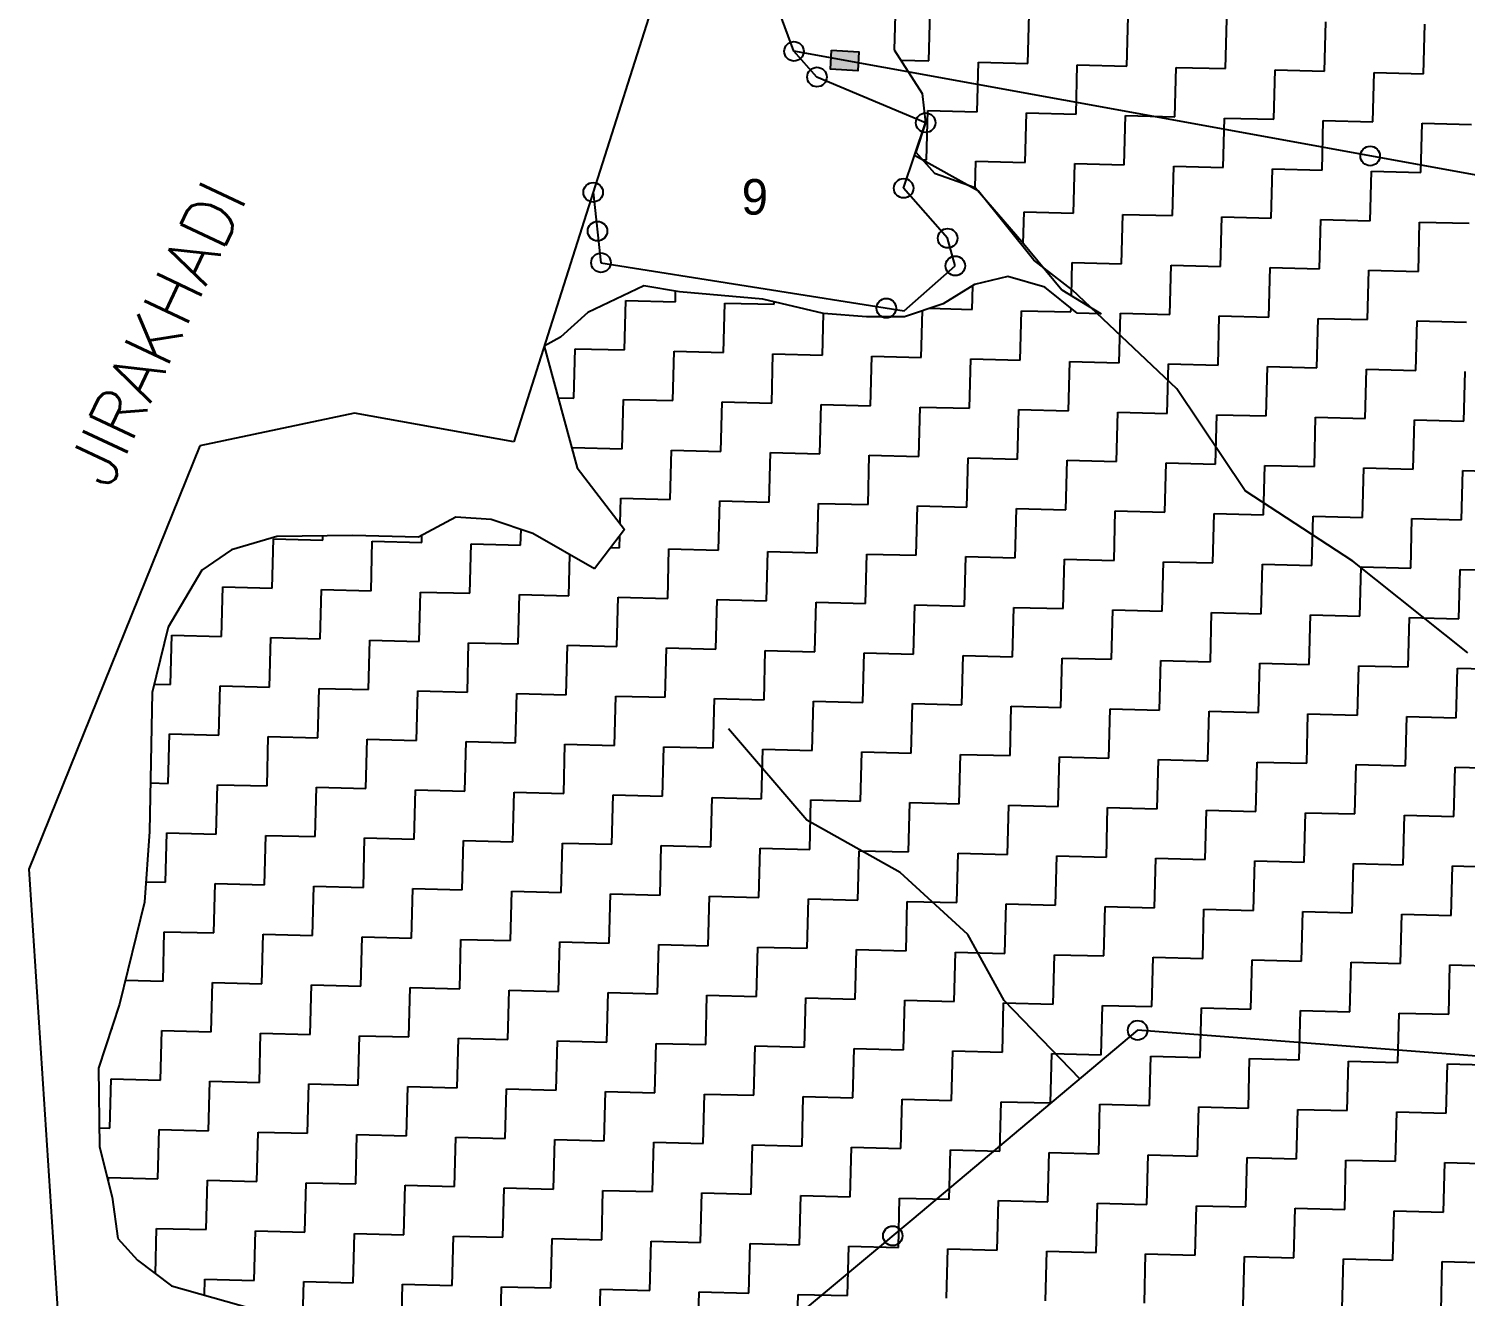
# Model space of a CAD drawing. Header units: metres. Extents: x 295068 to 298038, y 2018465 to 2021372.
# Drawn here: x 295095.9 to 295460.9, y 2019551.6 to 2019873.8 of the extents above; entities that cross this region are included whole.
import ezdxf
from ezdxf.enums import TextEntityAlignment as Align

# ---------------------------------------------------------------- set-up
doc = ezdxf.new("R2010")
doc.units = ezdxf.units.M
doc.header["$MEASUREMENT"] = 0
for name, color, linetype in [('LINE_WATER', 4, 'Continuous'), ('POLY_HATCH', 12, 'Continuous'), ('POLY_PARCEL', 6, 'Continuous'), ('TEXT_MAPOUT', 7, 'Continuous'), ('TEXT_PARCEL', 7, 'Continuous'), ('V_BOUND_LINE', 7, 'Continuous')]:
    doc.layers.add(name, color=color, linetype=linetype)
doc.styles.get("Standard").update_dxf_attribs({"font": 'simplex.shx'})
doc.styles.add('TEXT_MAP', font='', dxfattribs={"height": 2.5})
doc.styles.get('TEXT_MAP').set_extended_font_data('Kruti Dev 050')

msp = doc.modelspace()

# ---------------------------------------------------------------- hatches: boundary and pattern name
msp.add_hatch(color=256).paths.add_polyline_path([(295306.56, 2019863.11), (295306.84, 2019867.95), (295299.86, 2019868.36), (295299.57, 2019863.53)])

# ---------------------------------------------------------------- linework, layer by layer
msp.add_lwpolyline([(295299.86, 2019868.36), (295306.84, 2019867.95), (295306.56, 2019863.11), (295299.57, 2019863.53)], close=True)
for centre in [(295290.33, 2019868.07), (295296.17, 2019861.54), (295323.77, 2019849.92), (295436.76, 2019841.47), (295239.3, 2019832.24), (295318.18, 2019833.27), (295240.39, 2019822.37), (295329.38, 2019820.56), (295241.28, 2019814.35), (295331.32, 2019813.55), (295313.78, 2019802.79), (295377.65, 2019619.23), (295315.43, 2019566.98)]:
    msp.add_circle(centre, 2.48)
at = {"layer": 'LINE_WATER'}
for p, q in [((295337.18, 2019832.55), (295320.98, 2019841.59)), ((295351.31, 2019814.97), (295337.18, 2019832.55)), ((295361.06, 2019807.44), (295351.31, 2019814.97)), ((295387.58, 2019782.26), (295361.06, 2019807.44)), ((295404.95, 2019756.38), (295387.58, 2019782.26)), ((295432.32, 2019738.47), (295404.95, 2019756.38)), ((295461.55, 2019715.2), (295432.32, 2019738.47)), ((295293.59, 2019672.64), (295273.71, 2019695.88)), ((295317.28, 2019659.34), (295293.59, 2019672.64)), ((295334.51, 2019643.56), (295317.28, 2019659.34)), ((295343.75, 2019626.84), (295334.51, 2019643.56)), ((295362.99, 2019606.91), (295343.75, 2019626.84))]:
    msp.add_line(p, q, dxfattribs=at)
at = {"layer": 'POLY_HATCH'}
for p, q in [((295316.12, 2019880.17), (295315.82, 2019868.48)), ((295315.82, 2019868.48), (295322.92, 2019857.35)), ((295322.92, 2019857.35), (295323.77, 2019849.92)), ((295323.77, 2019849.92), (295321.26, 2019842.44)), ((295321.26, 2019842.44), (295326, 2019837.06)), ((295326, 2019837.06), (295336.35, 2019833.48)), ((295336.35, 2019833.48), (295348.23, 2019819.69)), ((295348.23, 2019819.69), (295358.36, 2019807.47)), ((295344.69, 2019810.87), (295336.22, 2019808.8)), ((295354.04, 2019808.09), (295344.69, 2019810.87)), ((295252.13, 2019808.42), (295237.94, 2019801.66)), ((295261.27, 2019806.92), (295252.13, 2019808.42)), ((295282.37, 2019805.1), (295261.27, 2019806.92)), ((295336.22, 2019808.8), (295328.2, 2019803.92)), ((295362.28, 2019801.51), (295354.04, 2019808.09)), ((295358.36, 2019807.47), (295368.39, 2019801.35)), ((295297.81, 2019801.39), (295282.37, 2019805.1)), ((295328.2, 2019803.92), (295318.43, 2019800.61)), ((295237.94, 2019801.66), (295231.02, 2019795.39)), ((295308.75, 2019800.6), (295297.81, 2019801.39)), ((295318.43, 2019800.61), (295308.75, 2019800.6)), ((295368.39, 2019801.35), (295362.28, 2019801.51)), ((295231.02, 2019795.39), (295226.86, 2019793.14)), ((295226.86, 2019793.14), (295231.77, 2019775.01)), ((295231.77, 2019775.01), (295235.26, 2019762.19)), ((295235.26, 2019762.19), (295247.29, 2019746.52)), ((295204.43, 2019749.67), (295194.89, 2019744.6)), ((295213.41, 2019749.03), (295204.43, 2019749.67)), ((295223.95, 2019745.49), (295213.41, 2019749.03)), ((295158.9, 2019744.71), (295147.36, 2019741.33)), ((295178.13, 2019745.03), (295158.9, 2019744.71)), ((295194.89, 2019744.6), (295178.13, 2019745.03)), ((295239.67, 2019736.5), (295223.95, 2019745.49)), ((295247.29, 2019746.52), (295239.67, 2019736.5)), ((295147.36, 2019741.33), (295139.86, 2019736.22)), ((295139.86, 2019736.22), (295131.31, 2019721.73)), ((295131.31, 2019721.73), (295127.2, 2019705.09)), ((295127.2, 2019705.09), (295126.57, 2019669.75)), ((295126.57, 2019669.75), (295125.29, 2019651.81)), ((295125.29, 2019651.81), (295118.9, 2019625.83)), ((295118.9, 2019625.83), (295113.57, 2019609.63)), ((295113.57, 2019609.63), (295113.87, 2019589.6)), ((295113.87, 2019589.6), (295117.08, 2019576.84)), ((295117.08, 2019576.84), (295118.52, 2019566.3)), ((295118.52, 2019566.3), (295123.49, 2019560.77)), ((295123.49, 2019560.77), (295132.14, 2019554.3)), ((295132.14, 2019554.3), (295156.41, 2019547.43))]:
    msp.add_line(p, q, dxfattribs=at)
at = {"layer": 'POLY_HATCH', "linetype": 'Continuous'}
for p, q in [((295324.63, 2019865.62), (295324.96, 2019878.19)), ((295349.77, 2019864.98), (295350.09, 2019877.54)), ((295374.9, 2019864.33), (295375.23, 2019876.89)), ((295400.03, 2019863.68), (295400.36, 2019876.25)), ((295425.17, 2019863.03), (295425.49, 2019875.6)), ((295450.3, 2019862.38), (295450.63, 2019874.95)), ((295317.52, 2019865.81), (295324.63, 2019865.62)), ((295336.88, 2019852.73), (295337.2, 2019865.3)), ((295337.2, 2019865.3), (295349.77, 2019864.98)), ((295362.01, 2019852.09), (295362.33, 2019864.65)), ((295362.33, 2019864.65), (295374.9, 2019864.33)), ((295387.14, 2019851.44), (295387.47, 2019864)), ((295387.47, 2019864), (295400.03, 2019863.68)), ((295412.28, 2019850.79), (295412.6, 2019863.36)), ((295412.6, 2019863.36), (295425.17, 2019863.03)), ((295437.41, 2019850.14), (295437.73, 2019862.71)), ((295437.73, 2019862.71), (295450.3, 2019862.38)), ((295323.99, 2019840.49), (295324.31, 2019853.06)), ((295324.31, 2019853.06), (295336.88, 2019852.73)), ((295349.12, 2019839.84), (295349.44, 2019852.41)), ((295349.44, 2019852.41), (295362.01, 2019852.09)), ((295374.25, 2019839.19), (295374.58, 2019851.76)), ((295374.58, 2019851.76), (295387.14, 2019851.44)), ((295399.39, 2019838.55), (295399.71, 2019851.11)), ((295399.71, 2019851.11), (295412.28, 2019850.79)), ((295424.52, 2019837.9), (295424.84, 2019850.46)), ((295424.84, 2019850.46), (295437.41, 2019850.14)), ((295449.65, 2019837.25), (295449.98, 2019849.82)), ((295449.98, 2019849.82), (295462.54, 2019849.49)), ((295322.95, 2019840.52), (295323.99, 2019840.49)), ((295336.38, 2019833.45), (295336.55, 2019840.17)), ((295336.55, 2019840.17), (295349.12, 2019839.84)), ((295361.36, 2019826.95), (295361.69, 2019839.52)), ((295361.69, 2019839.52), (295374.25, 2019839.19)), ((295386.5, 2019826.3), (295386.82, 2019838.87)), ((295386.82, 2019838.87), (295399.39, 2019838.55)), ((295411.63, 2019825.66), (295411.95, 2019838.22)), ((295411.95, 2019838.22), (295424.52, 2019837.9)), ((295436.76, 2019825.01), (295437.09, 2019837.57)), ((295437.09, 2019837.57), (295449.65, 2019837.25)), ((295348.59, 2019819.25), (295348.8, 2019827.28)), ((295348.8, 2019827.28), (295361.36, 2019826.95)), ((295373.6, 2019814.06), (295373.93, 2019826.63)), ((295373.93, 2019826.63), (295386.5, 2019826.3)), ((295398.74, 2019813.41), (295399.06, 2019825.98)), ((295399.06, 2019825.98), (295411.63, 2019825.66)), ((295423.87, 2019812.76), (295424.2, 2019825.33)), ((295424.2, 2019825.33), (295436.76, 2019825.01)), ((295449, 2019812.12), (295449.33, 2019824.68)), ((295449.33, 2019824.68), (295461.9, 2019824.36)), ((295360.82, 2019805.97), (295361.04, 2019814.39)), ((295361.04, 2019814.39), (295373.6, 2019814.06)), ((295385.85, 2019801.17), (295386.17, 2019813.74)), ((295386.17, 2019813.74), (295398.74, 2019813.41)), ((295410.98, 2019800.52), (295411.3, 2019813.09)), ((295411.3, 2019813.09), (295423.87, 2019812.76)), ((295436.11, 2019799.87), (295436.44, 2019812.44)), ((295436.44, 2019812.44), (295449, 2019812.12)), ((295260.18, 2019804.41), (295260.25, 2019807.08)), ((295335.58, 2019802.47), (295335.74, 2019808.5)), ((295247.29, 2019792.17), (295247.61, 2019804.74)), ((295247.61, 2019804.74), (295260.18, 2019804.41)), ((295272.42, 2019791.52), (295272.75, 2019804.09)), ((295272.75, 2019804.09), (295285.31, 2019803.76)), ((295285.31, 2019803.76), (295285.33, 2019804.39)), ((295297.56, 2019790.87), (295297.83, 2019801.39)), ((295322.69, 2019790.22), (295323, 2019802.15)), ((295324.74, 2019802.75), (295335.58, 2019802.47)), ((295347.82, 2019789.58), (295348.15, 2019802.14)), ((295348.15, 2019802.14), (295360.71, 2019801.82)), ((295360.71, 2019801.82), (295360.74, 2019802.74)), ((295372.96, 2019788.93), (295373.28, 2019801.49)), ((295373.28, 2019801.49), (295385.85, 2019801.17)), ((295398.09, 2019788.28), (295398.41, 2019800.85)), ((295398.41, 2019800.85), (295410.98, 2019800.52)), ((295423.22, 2019787.63), (295423.55, 2019800.2)), ((295423.55, 2019800.2), (295436.11, 2019799.87)), ((295448.36, 2019786.98), (295448.68, 2019799.55)), ((295448.68, 2019799.55), (295461.25, 2019799.23)), ((295234.4, 2019779.93), (295234.72, 2019792.49)), ((295234.72, 2019792.49), (295247.29, 2019792.17)), ((295259.53, 2019779.28), (295259.86, 2019791.84)), ((295259.86, 2019791.84), (295272.42, 2019791.52)), ((295284.67, 2019778.63), (295284.99, 2019791.2)), ((295284.99, 2019791.2), (295297.56, 2019790.87)), ((295309.8, 2019777.98), (295310.12, 2019790.55)), ((295310.12, 2019790.55), (295322.69, 2019790.22)), ((295334.93, 2019777.33), (295335.26, 2019789.9)), ((295335.26, 2019789.9), (295347.82, 2019789.58)), ((295360.07, 2019776.69), (295360.39, 2019789.25)), ((295360.39, 2019789.25), (295372.96, 2019788.93)), ((295385.2, 2019776.04), (295385.52, 2019788.6)), ((295385.52, 2019788.6), (295398.09, 2019788.28)), ((295410.33, 2019775.39), (295410.66, 2019787.96)), ((295410.66, 2019787.96), (295423.22, 2019787.63)), ((295435.47, 2019774.74), (295435.79, 2019787.31)), ((295435.79, 2019787.31), (295448.36, 2019786.98)), ((295460.6, 2019774.09), (295460.92, 2019786.66)), ((295230.41, 2019780.03), (295234.4, 2019779.93)), ((295246.64, 2019767.04), (295246.97, 2019779.6)), ((295246.97, 2019779.6), (295259.53, 2019779.28)), ((295271.77, 2019766.39), (295272.1, 2019778.95)), ((295272.1, 2019778.95), (295284.67, 2019778.63)), ((295296.91, 2019765.74), (295297.23, 2019778.31)), ((295297.23, 2019778.31), (295309.8, 2019777.98)), ((295322.04, 2019765.09), (295322.37, 2019777.66)), ((295322.37, 2019777.66), (295334.93, 2019777.33)), ((295347.17, 2019764.44), (295347.5, 2019777.01)), ((295347.5, 2019777.01), (295360.07, 2019776.69)), ((295372.31, 2019763.79), (295372.63, 2019776.36)), ((295372.63, 2019776.36), (295385.2, 2019776.04)), ((295397.44, 2019763.15), (295397.77, 2019775.71)), ((295397.77, 2019775.71), (295410.33, 2019775.39)), ((295422.58, 2019762.5), (295422.9, 2019775.06)), ((295422.9, 2019775.06), (295435.47, 2019774.74)), ((295447.71, 2019761.85), (295448.03, 2019774.42)), ((295448.03, 2019774.42), (295460.6, 2019774.09)), ((295234.06, 2019766.62), (295234.07, 2019767.36)), ((295234.07, 2019767.36), (295246.64, 2019767.04)), ((295258.88, 2019754.14), (295259.21, 2019766.71)), ((295259.21, 2019766.71), (295271.77, 2019766.39)), ((295284.02, 2019753.5), (295284.34, 2019766.06)), ((295284.34, 2019766.06), (295296.91, 2019765.74)), ((295309.15, 2019752.85), (295309.47, 2019765.41)), ((295309.47, 2019765.41), (295322.04, 2019765.09)), ((295334.28, 2019752.2), (295334.61, 2019764.77)), ((295334.61, 2019764.77), (295347.17, 2019764.44)), ((295359.42, 2019751.55), (295359.74, 2019764.12)), ((295359.74, 2019764.12), (295372.31, 2019763.79)), ((295384.55, 2019750.9), (295384.87, 2019763.47)), ((295384.87, 2019763.47), (295397.44, 2019763.15)), ((295409.68, 2019750.26), (295410.01, 2019762.82)), ((295410.01, 2019762.82), (295422.58, 2019762.5)), ((295434.82, 2019749.61), (295435.14, 2019762.17)), ((295435.14, 2019762.17), (295447.71, 2019761.85)), ((295459.95, 2019748.96), (295460.28, 2019761.53)), ((295460.28, 2019761.53), (295472.84, 2019761.2)), ((295246.15, 2019748.01), (295246.32, 2019754.47)), ((295246.32, 2019754.47), (295258.88, 2019754.14)), ((295271.13, 2019741.25), (295271.45, 2019753.82)), ((295271.45, 2019753.82), (295284.02, 2019753.5)), ((295296.26, 2019740.61), (295296.58, 2019753.17)), ((295296.58, 2019753.17), (295309.15, 2019752.85)), ((295321.39, 2019739.96), (295321.72, 2019752.52)), ((295321.72, 2019752.52), (295334.28, 2019752.2)), ((295346.53, 2019739.31), (295346.85, 2019751.88)), ((295346.85, 2019751.88), (295359.42, 2019751.55)), ((295371.66, 2019738.66), (295371.98, 2019751.23)), ((295371.98, 2019751.23), (295384.55, 2019750.9)), ((295396.79, 2019738.01), (295397.12, 2019750.58)), ((295397.12, 2019750.58), (295409.68, 2019750.26)), ((295421.93, 2019737.36), (295422.25, 2019749.93)), ((295422.25, 2019749.93), (295434.82, 2019749.61)), ((295447.06, 2019736.72), (295447.38, 2019749.28)), ((295447.38, 2019749.28), (295459.95, 2019748.96)), ((295170.59, 2019743.85), (295170.62, 2019744.91)), ((295195.73, 2019743.2), (295195.77, 2019745.07)), ((295220.86, 2019742.55), (295220.96, 2019746.49)), ((295245.99, 2019741.9), (295246.07, 2019744.91)), ((295157.7, 2019731.6), (295158.03, 2019744.17)), ((295158.03, 2019744.17), (295170.59, 2019743.85)), ((295182.84, 2019730.96), (295183.16, 2019743.52)), ((295183.16, 2019743.52), (295195.73, 2019743.2)), ((295207.97, 2019730.31), (295208.29, 2019742.87)), ((295208.29, 2019742.87), (295220.86, 2019742.55)), ((295243.82, 2019741.96), (295245.99, 2019741.9)), ((295258.24, 2019729.01), (295258.56, 2019741.58)), ((295258.56, 2019741.58), (295271.13, 2019741.25)), ((295283.37, 2019728.36), (295283.69, 2019740.93)), ((295283.69, 2019740.93), (295296.26, 2019740.61)), ((295233.1, 2019729.66), (295233.37, 2019740.1)), ((295308.5, 2019727.71), (295308.83, 2019740.28)), ((295308.83, 2019740.28), (295321.39, 2019739.96)), ((295333.64, 2019727.07), (295333.96, 2019739.63)), ((295333.96, 2019739.63), (295346.53, 2019739.31)), ((295358.77, 2019726.42), (295359.09, 2019738.99)), ((295359.09, 2019738.99), (295371.66, 2019738.66)), ((295383.9, 2019725.77), (295384.23, 2019738.34)), ((295384.23, 2019738.34), (295396.79, 2019738.01)), ((295409.04, 2019725.12), (295409.36, 2019737.69)), ((295409.36, 2019737.69), (295421.93, 2019737.36)), ((295434.17, 2019724.47), (295434.49, 2019737.04)), ((295434.49, 2019737.04), (295447.06, 2019736.72)), ((295459.3, 2019723.83), (295459.63, 2019736.39)), ((295459.63, 2019736.39), (295472.19, 2019736.07)), ((295144.81, 2019719.36), (295145.14, 2019731.93)), ((295145.14, 2019731.93), (295157.7, 2019731.6)), ((295169.94, 2019718.71), (295170.27, 2019731.28)), ((295170.27, 2019731.28), (295182.84, 2019730.96)), ((295195.08, 2019718.06), (295195.4, 2019730.63)), ((295195.4, 2019730.63), (295207.97, 2019730.31)), ((295220.21, 2019717.42), (295220.54, 2019729.98)), ((295220.54, 2019729.98), (295233.1, 2019729.66)), ((295245.34, 2019716.77), (295245.67, 2019729.34)), ((295245.67, 2019729.34), (295258.24, 2019729.01)), ((295270.48, 2019716.12), (295270.8, 2019728.69)), ((295270.8, 2019728.69), (295283.37, 2019728.36)), ((295295.61, 2019715.47), (295295.94, 2019728.04)), ((295295.94, 2019728.04), (295308.5, 2019727.71)), ((295320.74, 2019714.82), (295321.07, 2019727.39)), ((295321.07, 2019727.39), (295333.64, 2019727.07)), ((295345.88, 2019714.18), (295346.2, 2019726.74)), ((295346.2, 2019726.74), (295358.77, 2019726.42)), ((295371.01, 2019713.53), (295371.34, 2019726.09)), ((295371.34, 2019726.09), (295383.9, 2019725.77)), ((295396.15, 2019712.88), (295396.47, 2019725.45)), ((295396.47, 2019725.45), (295409.04, 2019725.12)), ((295421.28, 2019712.23), (295421.6, 2019724.8)), ((295421.6, 2019724.8), (295434.17, 2019724.47)), ((295446.41, 2019711.58), (295446.74, 2019724.15)), ((295446.74, 2019724.15), (295459.3, 2019723.83)), ((295131.92, 2019707.12), (295132.24, 2019719.69)), ((295132.24, 2019719.69), (295144.81, 2019719.36)), ((295157.05, 2019706.47), (295157.38, 2019719.04)), ((295157.38, 2019719.04), (295169.94, 2019718.71)), ((295182.19, 2019705.82), (295182.51, 2019718.39)), ((295182.51, 2019718.39), (295195.08, 2019718.06)), ((295207.32, 2019705.17), (295207.64, 2019717.74)), ((295207.64, 2019717.74), (295220.21, 2019717.42)), ((295232.45, 2019704.53), (295232.78, 2019717.09)), ((295232.78, 2019717.09), (295245.34, 2019716.77)), ((295257.59, 2019703.88), (295257.91, 2019716.44)), ((295257.91, 2019716.44), (295270.48, 2019716.12)), ((295282.72, 2019703.23), (295283.04, 2019715.8)), ((295283.04, 2019715.8), (295295.61, 2019715.47)), ((295307.85, 2019702.58), (295308.18, 2019715.15)), ((295308.18, 2019715.15), (295320.74, 2019714.82)), ((295332.99, 2019701.93), (295333.31, 2019714.5)), ((295333.31, 2019714.5), (295345.88, 2019714.18)), ((295358.12, 2019701.28), (295358.45, 2019713.85)), ((295358.45, 2019713.85), (295371.01, 2019713.53)), ((295383.25, 2019700.64), (295383.58, 2019713.2)), ((295383.58, 2019713.2), (295396.15, 2019712.88)), ((295408.39, 2019699.99), (295408.71, 2019712.56)), ((295408.71, 2019712.56), (295421.28, 2019712.23)), ((295433.52, 2019699.34), (295433.85, 2019711.91)), ((295433.85, 2019711.91), (295446.41, 2019711.58)), ((295458.65, 2019698.69), (295458.98, 2019711.26)), ((295458.98, 2019711.26), (295471.55, 2019710.93)), ((295127.73, 2019707.23), (295131.92, 2019707.12)), ((295144.16, 2019694.23), (295144.49, 2019706.79)), ((295144.49, 2019706.79), (295157.05, 2019706.47)), ((295169.3, 2019693.58), (295169.62, 2019706.15)), ((295169.62, 2019706.15), (295182.19, 2019705.82)), ((295194.43, 2019692.93), (295194.75, 2019705.5)), ((295194.75, 2019705.5), (295207.32, 2019705.17)), ((295219.56, 2019692.28), (295219.89, 2019704.85)), ((295219.89, 2019704.85), (295232.45, 2019704.53)), ((295244.7, 2019691.64), (295245.02, 2019704.2)), ((295245.02, 2019704.2), (295257.59, 2019703.88)), ((295269.83, 2019690.99), (295270.15, 2019703.55)), ((295270.15, 2019703.55), (295282.72, 2019703.23)), ((295294.96, 2019690.34), (295295.29, 2019702.91)), ((295295.29, 2019702.91), (295307.85, 2019702.58)), ((295320.1, 2019689.69), (295320.42, 2019702.26)), ((295320.42, 2019702.26), (295332.99, 2019701.93)), ((295345.23, 2019689.04), (295345.55, 2019701.61)), ((295345.55, 2019701.61), (295358.12, 2019701.28)), ((295370.36, 2019688.39), (295370.69, 2019700.96)), ((295370.69, 2019700.96), (295383.25, 2019700.64)), ((295395.5, 2019687.75), (295395.82, 2019700.31)), ((295395.82, 2019700.31), (295408.39, 2019699.99)), ((295420.63, 2019687.1), (295420.95, 2019699.66)), ((295420.95, 2019699.66), (295433.52, 2019699.34)), ((295445.76, 2019686.45), (295446.09, 2019699.02)), ((295446.09, 2019699.02), (295458.65, 2019698.69)), ((295131.27, 2019681.99), (295131.6, 2019694.55)), ((295131.6, 2019694.55), (295144.16, 2019694.23)), ((295156.41, 2019681.34), (295156.73, 2019693.9)), ((295156.73, 2019693.9), (295169.3, 2019693.58)), ((295181.54, 2019680.69), (295181.86, 2019693.26)), ((295181.86, 2019693.26), (295194.43, 2019692.93)), ((295206.67, 2019680.04), (295207, 2019692.61)), ((295207, 2019692.61), (295219.56, 2019692.28)), ((295231.81, 2019679.39), (295232.13, 2019691.96)), ((295232.13, 2019691.96), (295244.7, 2019691.64)), ((295256.94, 2019678.74), (295257.26, 2019691.31)), ((295257.26, 2019691.31), (295269.83, 2019690.99)), ((295282.07, 2019678.1), (295282.4, 2019690.66)), ((295282.4, 2019690.66), (295294.96, 2019690.34)), ((295307.21, 2019677.45), (295307.53, 2019690.01)), ((295307.53, 2019690.01), (295320.1, 2019689.69)), ((295332.34, 2019676.8), (295332.66, 2019689.37)), ((295332.66, 2019689.37), (295345.23, 2019689.04)), ((295357.47, 2019676.15), (295357.8, 2019688.72)), ((295357.8, 2019688.72), (295370.36, 2019688.39)), ((295382.61, 2019675.5), (295382.93, 2019688.07)), ((295382.93, 2019688.07), (295395.5, 2019687.75)), ((295407.74, 2019674.86), (295408.06, 2019687.42)), ((295408.06, 2019687.42), (295420.63, 2019687.1)), ((295432.87, 2019674.21), (295433.2, 2019686.77)), ((295433.2, 2019686.77), (295445.76, 2019686.45)), ((295458.01, 2019673.56), (295458.33, 2019686.13)), ((295458.33, 2019686.13), (295470.9, 2019685.8)), ((295126.79, 2019682.1), (295131.27, 2019681.99)), ((295143.51, 2019669.09), (295143.84, 2019681.66)), ((295143.84, 2019681.66), (295156.41, 2019681.34)), ((295168.65, 2019668.45), (295168.97, 2019681.01)), ((295168.97, 2019681.01), (295181.54, 2019680.69)), ((295193.78, 2019667.8), (295194.11, 2019680.36)), ((295194.11, 2019680.36), (295206.67, 2019680.04)), ((295218.91, 2019667.15), (295219.24, 2019679.72)), ((295219.24, 2019679.72), (295231.81, 2019679.39)), ((295244.05, 2019666.5), (295244.37, 2019679.07)), ((295244.37, 2019679.07), (295256.94, 2019678.74)), ((295269.18, 2019665.85), (295269.51, 2019678.42)), ((295269.51, 2019678.42), (295282.07, 2019678.1)), ((295294.32, 2019665.21), (295294.64, 2019677.77)), ((295294.64, 2019677.77), (295307.21, 2019677.45)), ((295319.45, 2019664.56), (295319.77, 2019677.12)), ((295319.77, 2019677.12), (295332.34, 2019676.8)), ((295344.58, 2019663.91), (295344.91, 2019676.48)), ((295344.91, 2019676.48), (295357.47, 2019676.15)), ((295369.72, 2019663.26), (295370.04, 2019675.83)), ((295370.04, 2019675.83), (295382.61, 2019675.5)), ((295394.85, 2019662.61), (295395.17, 2019675.18)), ((295395.17, 2019675.18), (295407.74, 2019674.86)), ((295419.98, 2019661.96), (295420.31, 2019674.53)), ((295420.31, 2019674.53), (295432.87, 2019674.21)), ((295445.12, 2019661.32), (295445.44, 2019673.88)), ((295445.44, 2019673.88), (295458.01, 2019673.56)), ((295130.62, 2019656.85), (295130.95, 2019669.42)), ((295130.95, 2019669.42), (295143.51, 2019669.09)), ((295155.76, 2019656.2), (295156.08, 2019668.77)), ((295156.08, 2019668.77), (295168.65, 2019668.45)), ((295180.89, 2019655.56), (295181.21, 2019668.12)), ((295181.21, 2019668.12), (295193.78, 2019667.8)), ((295206.02, 2019654.91), (295206.35, 2019667.47)), ((295206.35, 2019667.47), (295218.91, 2019667.15)), ((295231.16, 2019654.26), (295231.48, 2019666.83)), ((295231.48, 2019666.83), (295244.05, 2019666.5)), ((295256.29, 2019653.61), (295256.61, 2019666.18)), ((295256.61, 2019666.18), (295269.18, 2019665.85)), ((295281.42, 2019652.96), (295281.75, 2019665.53)), ((295281.75, 2019665.53), (295294.32, 2019665.21)), ((295306.56, 2019652.31), (295306.88, 2019664.88)), ((295306.88, 2019664.88), (295319.45, 2019664.56)), ((295331.69, 2019651.67), (295332.02, 2019664.23)), ((295332.02, 2019664.23), (295344.58, 2019663.91)), ((295356.82, 2019651.02), (295357.15, 2019663.58)), ((295357.15, 2019663.58), (295369.72, 2019663.26)), ((295381.96, 2019650.37), (295382.28, 2019662.94)), ((295382.28, 2019662.94), (295394.85, 2019662.61)), ((295407.09, 2019649.72), (295407.42, 2019662.29)), ((295407.42, 2019662.29), (295419.98, 2019661.96)), ((295432.22, 2019649.07), (295432.55, 2019661.64)), ((295432.55, 2019661.64), (295445.12, 2019661.32)), ((295457.36, 2019648.43), (295457.68, 2019660.99)), ((295457.68, 2019660.99), (295470.25, 2019660.67)), ((295125.66, 2019656.98), (295130.62, 2019656.85)), ((295142.87, 2019643.96), (295143.19, 2019656.53)), ((295143.19, 2019656.53), (295155.76, 2019656.2)), ((295168, 2019643.31), (295168.32, 2019655.88)), ((295168.32, 2019655.88), (295180.89, 2019655.56)), ((295193.13, 2019642.66), (295193.46, 2019655.23)), ((295193.46, 2019655.23), (295206.02, 2019654.91)), ((295218.27, 2019642.02), (295218.59, 2019654.58)), ((295218.59, 2019654.58), (295231.16, 2019654.26)), ((295243.4, 2019641.37), (295243.72, 2019653.93)), ((295243.72, 2019653.93), (295256.29, 2019653.61)), ((295268.53, 2019640.72), (295268.86, 2019653.29)), ((295268.86, 2019653.29), (295281.42, 2019652.96)), ((295293.67, 2019640.07), (295293.99, 2019652.64)), ((295293.99, 2019652.64), (295306.56, 2019652.31)), ((295318.8, 2019639.42), (295319.12, 2019651.99)), ((295319.12, 2019651.99), (295331.69, 2019651.67)), ((295343.93, 2019638.78), (295344.26, 2019651.34)), ((295344.26, 2019651.34), (295356.82, 2019651.02)), ((295369.07, 2019638.13), (295369.39, 2019650.69)), ((295369.39, 2019650.69), (295381.96, 2019650.37)), ((295394.2, 2019637.48), (295394.52, 2019650.05)), ((295394.52, 2019650.05), (295407.09, 2019649.72)), ((295419.33, 2019636.83), (295419.66, 2019649.4)), ((295419.66, 2019649.4), (295432.22, 2019649.07)), ((295444.47, 2019636.18), (295444.79, 2019648.75)), ((295444.79, 2019648.75), (295457.36, 2019648.43)), ((295129.98, 2019631.72), (295130.3, 2019644.29)), ((295130.3, 2019644.29), (295142.87, 2019643.96)), ((295155.11, 2019631.07), (295155.43, 2019643.64)), ((295155.43, 2019643.64), (295168, 2019643.31)), ((295180.24, 2019630.42), (295180.57, 2019642.99)), ((295180.57, 2019642.99), (295193.13, 2019642.66)), ((295205.38, 2019629.77), (295205.7, 2019642.34)), ((295205.7, 2019642.34), (295218.27, 2019642.02)), ((295230.51, 2019629.13), (295230.83, 2019641.69)), ((295230.83, 2019641.69), (295243.4, 2019641.37)), ((295255.64, 2019628.48), (295255.97, 2019641.04)), ((295255.97, 2019641.04), (295268.53, 2019640.72)), ((295280.78, 2019627.83), (295281.1, 2019640.4)), ((295281.1, 2019640.4), (295293.67, 2019640.07)), ((295305.91, 2019627.18), (295306.23, 2019639.75)), ((295306.23, 2019639.75), (295318.8, 2019639.42)), ((295331.04, 2019626.53), (295331.37, 2019639.1)), ((295331.37, 2019639.1), (295343.93, 2019638.78)), ((295356.18, 2019625.88), (295356.5, 2019638.45)), ((295356.5, 2019638.45), (295369.07, 2019638.13)), ((295381.31, 2019625.24), (295381.63, 2019637.8)), ((295381.63, 2019637.8), (295394.2, 2019637.48)), ((295406.44, 2019624.59), (295406.77, 2019637.15)), ((295406.77, 2019637.15), (295419.33, 2019636.83)), ((295431.58, 2019623.94), (295431.9, 2019636.51)), ((295431.9, 2019636.51), (295444.47, 2019636.18)), ((295456.71, 2019623.29), (295457.03, 2019635.86)), ((295457.03, 2019635.86), (295469.6, 2019635.53)), ((295120.41, 2019631.97), (295129.98, 2019631.72)), ((295142.22, 2019618.83), (295142.54, 2019631.39)), ((295142.54, 2019631.39), (295155.11, 2019631.07)), ((295167.35, 2019618.18), (295167.68, 2019630.75)), ((295167.68, 2019630.75), (295180.24, 2019630.42)), ((295192.49, 2019617.53), (295192.81, 2019630.1)), ((295192.81, 2019630.1), (295205.38, 2019629.77)), ((295217.62, 2019616.88), (295217.94, 2019629.45)), ((295217.94, 2019629.45), (295230.51, 2019629.13)), ((295242.75, 2019616.23), (295243.08, 2019628.8)), ((295243.08, 2019628.8), (295255.64, 2019628.48)), ((295267.89, 2019615.59), (295268.21, 2019628.15)), ((295268.21, 2019628.15), (295280.78, 2019627.83)), ((295293.02, 2019614.94), (295293.34, 2019627.51)), ((295293.34, 2019627.51), (295305.91, 2019627.18)), ((295318.15, 2019614.29), (295318.48, 2019626.86)), ((295318.48, 2019626.86), (295331.04, 2019626.53)), ((295343.29, 2019613.64), (295343.61, 2019626.21)), ((295343.61, 2019626.21), (295356.18, 2019625.88)), ((295368.42, 2019612.99), (295368.74, 2019625.56)), ((295368.74, 2019625.56), (295381.31, 2019625.24)), ((295393.55, 2019612.35), (295393.88, 2019624.91)), ((295393.88, 2019624.91), (295406.44, 2019624.59)), ((295418.69, 2019611.7), (295419.01, 2019624.26)), ((295419.01, 2019624.26), (295431.58, 2019623.94)), ((295443.82, 2019611.05), (295444.14, 2019623.62)), ((295444.14, 2019623.62), (295456.71, 2019623.29)), ((295116.81, 2019619.48), (295117.08, 2019619.48)), ((295117.08, 2019619.48), (295117.11, 2019620.39)), ((295129.33, 2019606.59), (295129.65, 2019619.15)), ((295129.65, 2019619.15), (295142.22, 2019618.83)), ((295154.46, 2019605.94), (295154.78, 2019618.5)), ((295154.78, 2019618.5), (295167.35, 2019618.18)), ((295179.59, 2019605.29), (295179.92, 2019617.86)), ((295179.92, 2019617.86), (295192.49, 2019617.53)), ((295204.73, 2019604.64), (295205.05, 2019617.21)), ((295205.05, 2019617.21), (295217.62, 2019616.88)), ((295229.86, 2019603.99), (295230.19, 2019616.56)), ((295230.19, 2019616.56), (295242.75, 2019616.23)), ((295254.99, 2019603.34), (295255.32, 2019615.91)), ((295255.32, 2019615.91), (295267.89, 2019615.59)), ((295280.13, 2019602.7), (295280.45, 2019615.26)), ((295280.45, 2019615.26), (295293.02, 2019614.94)), ((295305.26, 2019602.05), (295305.59, 2019614.61)), ((295305.59, 2019614.61), (295318.15, 2019614.29)), ((295330.39, 2019601.4), (295330.72, 2019613.97)), ((295330.72, 2019613.97), (295343.29, 2019613.64)), ((295355.53, 2019600.75), (295355.85, 2019613.32)), ((295355.85, 2019613.32), (295368.42, 2019612.99)), ((295380.66, 2019600.1), (295380.99, 2019612.67)), ((295380.99, 2019612.67), (295393.55, 2019612.35)), ((295405.8, 2019599.45), (295406.12, 2019612.02)), ((295406.12, 2019612.02), (295418.69, 2019611.7)), ((295430.93, 2019598.81), (295431.25, 2019611.37)), ((295431.25, 2019611.37), (295443.82, 2019611.05)), ((295456.06, 2019598.16), (295456.39, 2019610.73)), ((295456.39, 2019610.73), (295468.95, 2019610.4)), ((295116.44, 2019594.34), (295116.76, 2019606.91)), ((295116.76, 2019606.91), (295129.33, 2019606.59)), ((295141.57, 2019593.69), (295141.89, 2019606.26)), ((295141.89, 2019606.26), (295154.46, 2019605.94)), ((295166.7, 2019593.05), (295167.03, 2019605.61)), ((295167.03, 2019605.61), (295179.59, 2019605.29)), ((295191.84, 2019592.4), (295192.16, 2019604.96)), ((295192.16, 2019604.96), (295204.73, 2019604.64)), ((295216.97, 2019591.75), (295217.29, 2019604.32)), ((295217.29, 2019604.32), (295229.86, 2019603.99)), ((295242.1, 2019591.1), (295242.43, 2019603.67)), ((295242.43, 2019603.67), (295254.99, 2019603.34)), ((295267.24, 2019590.45), (295267.56, 2019603.02)), ((295267.56, 2019603.02), (295280.13, 2019602.7)), ((295292.37, 2019589.81), (295292.69, 2019602.37)), ((295292.69, 2019602.37), (295305.26, 2019602.05)), ((295317.5, 2019589.16), (295317.83, 2019601.72)), ((295317.83, 2019601.72), (295330.39, 2019601.4)), ((295342.64, 2019588.51), (295342.96, 2019601.08)), ((295342.96, 2019601.08), (295355.53, 2019600.75)), ((295367.77, 2019587.86), (295368.09, 2019600.43)), ((295368.09, 2019600.43), (295380.66, 2019600.1)), ((295392.9, 2019587.21), (295393.23, 2019599.78)), ((295393.23, 2019599.78), (295405.8, 2019599.45)), ((295418.04, 2019586.56), (295418.36, 2019599.13)), ((295418.36, 2019599.13), (295430.93, 2019598.81)), ((295443.17, 2019585.92), (295443.5, 2019598.48)), ((295443.5, 2019598.48), (295456.06, 2019598.16)), ((295113.8, 2019594.41), (295116.44, 2019594.34)), ((295128.68, 2019581.45), (295129, 2019594.02)), ((295129, 2019594.02), (295141.57, 2019593.69)), ((295153.81, 2019580.8), (295154.14, 2019593.37)), ((295154.14, 2019593.37), (295166.7, 2019593.05)), ((295178.95, 2019580.16), (295179.27, 2019592.72)), ((295179.27, 2019592.72), (295191.84, 2019592.4)), ((295204.08, 2019579.51), (295204.4, 2019592.07)), ((295204.4, 2019592.07), (295216.97, 2019591.75)), ((295229.21, 2019578.86), (295229.54, 2019591.43)), ((295229.54, 2019591.43), (295242.1, 2019591.1)), ((295254.35, 2019578.21), (295254.67, 2019590.78)), ((295254.67, 2019590.78), (295267.24, 2019590.45)), ((295279.48, 2019577.56), (295279.8, 2019590.13)), ((295279.8, 2019590.13), (295292.37, 2019589.81)), ((295304.61, 2019576.91), (295304.94, 2019589.48)), ((295304.94, 2019589.48), (295317.5, 2019589.16)), ((295329.75, 2019576.27), (295330.07, 2019588.83)), ((295330.07, 2019588.83), (295342.64, 2019588.51)), ((295354.88, 2019575.62), (295355.2, 2019588.18)), ((295355.2, 2019588.18), (295367.77, 2019587.86)), ((295380.01, 2019574.97), (295380.34, 2019587.54)), ((295380.34, 2019587.54), (295392.9, 2019587.21)), ((295405.15, 2019574.32), (295405.47, 2019586.89)), ((295405.47, 2019586.89), (295418.04, 2019586.56)), ((295430.28, 2019573.67), (295430.6, 2019586.24)), ((295430.6, 2019586.24), (295443.17, 2019585.92)), ((295455.41, 2019573.03), (295455.74, 2019585.59)), ((295455.74, 2019585.59), (295468.3, 2019585.27)), ((295116.09, 2019580.79), (295116.11, 2019581.78)), ((295116.11, 2019581.78), (295128.68, 2019581.45)), ((295140.92, 2019568.56), (295141.25, 2019581.13)), ((295141.25, 2019581.13), (295153.81, 2019580.8)), ((295166.06, 2019567.91), (295166.38, 2019580.48)), ((295166.38, 2019580.48), (295178.95, 2019580.16)), ((295191.19, 2019567.26), (295191.51, 2019579.83)), ((295191.51, 2019579.83), (295204.08, 2019579.51)), ((295216.32, 2019566.62), (295216.65, 2019579.18)), ((295216.65, 2019579.18), (295229.21, 2019578.86)), ((295241.46, 2019565.97), (295241.78, 2019578.53)), ((295241.78, 2019578.53), (295254.35, 2019578.21)), ((295266.59, 2019565.32), (295266.91, 2019577.89)), ((295266.91, 2019577.89), (295279.48, 2019577.56)), ((295291.72, 2019564.67), (295292.05, 2019577.24)), ((295292.05, 2019577.24), (295304.61, 2019576.91)), ((295316.86, 2019564.02), (295317.18, 2019576.59)), ((295317.18, 2019576.59), (295329.75, 2019576.27)), ((295341.99, 2019563.38), (295342.31, 2019575.94)), ((295342.31, 2019575.94), (295354.88, 2019575.62)), ((295367.12, 2019562.73), (295367.45, 2019575.29)), ((295367.45, 2019575.29), (295380.01, 2019574.97)), ((295392.26, 2019562.08), (295392.58, 2019574.65)), ((295392.58, 2019574.65), (295405.15, 2019574.32)), ((295417.39, 2019561.43), (295417.71, 2019574)), ((295417.71, 2019574), (295430.28, 2019573.67)), ((295442.52, 2019560.78), (295442.85, 2019573.35)), ((295442.85, 2019573.35), (295455.41, 2019573.03)), ((295128.06, 2019557.35), (295128.36, 2019568.88)), ((295128.36, 2019568.88), (295140.92, 2019568.56)), ((295153.16, 2019555.67), (295153.49, 2019568.24)), ((295153.49, 2019568.24), (295166.06, 2019567.91)), ((295178.3, 2019555.02), (295178.62, 2019567.59)), ((295178.62, 2019567.59), (295191.19, 2019567.26)), ((295203.43, 2019554.37), (295203.76, 2019566.94)), ((295203.76, 2019566.94), (295216.32, 2019566.62)), ((295228.56, 2019553.73), (295228.89, 2019566.29)), ((295228.89, 2019566.29), (295241.46, 2019565.97)), ((295253.7, 2019553.08), (295254.02, 2019565.64)), ((295254.02, 2019565.64), (295266.59, 2019565.32)), ((295278.83, 2019552.43), (295279.16, 2019565)), ((295279.16, 2019565), (295291.72, 2019564.67)), ((295303.96, 2019551.78), (295304.29, 2019564.35)), ((295304.29, 2019564.35), (295316.86, 2019564.02)), ((295329.1, 2019551.13), (295329.42, 2019563.7)), ((295329.42, 2019563.7), (295341.99, 2019563.38)), ((295354.23, 2019550.48), (295354.56, 2019563.05)), ((295354.56, 2019563.05), (295367.12, 2019562.73)), ((295379.37, 2019549.84), (295379.69, 2019562.4)), ((295379.69, 2019562.4), (295392.26, 2019562.08)), ((295404.5, 2019549.19), (295404.82, 2019561.75)), ((295404.82, 2019561.75), (295417.39, 2019561.43)), ((295429.63, 2019548.54), (295429.96, 2019561.11)), ((295429.96, 2019561.11), (295442.52, 2019560.78)), ((295454.77, 2019547.89), (295455.09, 2019560.46)), ((295455.09, 2019560.46), (295467.66, 2019560.13)), ((295140.49, 2019551.94), (295140.6, 2019555.99)), ((295140.6, 2019555.99), (295153.16, 2019555.67)), ((295165.41, 2019542.78), (295165.73, 2019555.35)), ((295165.73, 2019555.35), (295178.3, 2019555.02)), ((295190.54, 2019542.13), (295190.86, 2019554.7)), ((295190.86, 2019554.7), (295203.43, 2019554.37)), ((295215.67, 2019541.48), (295216, 2019554.05)), ((295216, 2019554.05), (295228.56, 2019553.73)), ((295240.81, 2019540.83), (295241.13, 2019553.4)), ((295241.13, 2019553.4), (295253.7, 2019553.08)), ((295265.94, 2019540.19), (295266.26, 2019552.75)), ((295266.26, 2019552.75), (295278.83, 2019552.43)), ((295291.07, 2019539.54), (295291.4, 2019552.1)), ((295291.4, 2019552.1), (295303.96, 2019551.78))]:
    msp.add_line(p, q, dxfattribs=at)
at = {"layer": 'POLY_PARCEL'}
for p, q in [((295290.33, 2019868.07), (295281.55, 2019891.92)), ((295296.17, 2019861.54), (295290.33, 2019868.07)), ((295381.79, 2019851.48), (295290.33, 2019868.07)), ((295323.77, 2019849.92), (295296.17, 2019861.54)), ((295492.78, 2019831.27), (295381.79, 2019851.48)), ((295318.18, 2019833.27), (295323.77, 2019849.92)), ((295239.3, 2019832.24), (295241.28, 2019814.35)), ((295329.38, 2019820.56), (295318.18, 2019833.27)), ((295331.32, 2019813.55), (295329.38, 2019820.56)), ((295241.28, 2019814.35), (295318.29, 2019802.07)), ((295318.29, 2019802.07), (295331.32, 2019813.55)), ((295377.65, 2019619.23), (295320.31, 2019571.04)), ((295490.91, 2019610.6), (295377.65, 2019619.23)), ((295320.31, 2019571.04), (295231.83, 2019497.44))]:
    msp.add_line(p, q, dxfattribs=at)
at = {"layer": 'V_BOUND_LINE', "ltscale": 10}
for p, q in [((295263.96, 2019909.74), (295239.3, 2019832.24)), ((295239.3, 2019832.24), (295219.12, 2019768.83)), ((295178.63, 2019776.1), (295139.33, 2019767.75)), ((295219.12, 2019768.83), (295178.63, 2019776.1)), ((295139.33, 2019767.75), (295095.85, 2019660.18)), ((295095.85, 2019660.18), (295104.8, 2019522.83))]:
    msp.add_line(p, q, dxfattribs=at)

# ---------------------------------------------------------------- texts
at = {"layer": 'TEXT_MAPOUT'}
msp.add_text('JIRAKHADI', height=12.571, rotation=64.7344, dxfattribs=at).set_placement((295134, 2019793.7), align=Align.CENTER)
at = {"layer": 'TEXT_PARCEL', "style": 'TEXT_MAP'}
msp.add_text('9', height=9.05, rotation=358.5227, dxfattribs=at).set_placement((295280.25, 2019826.55), align=Align.CENTER)

doc.saveas('drawing.dxf')
